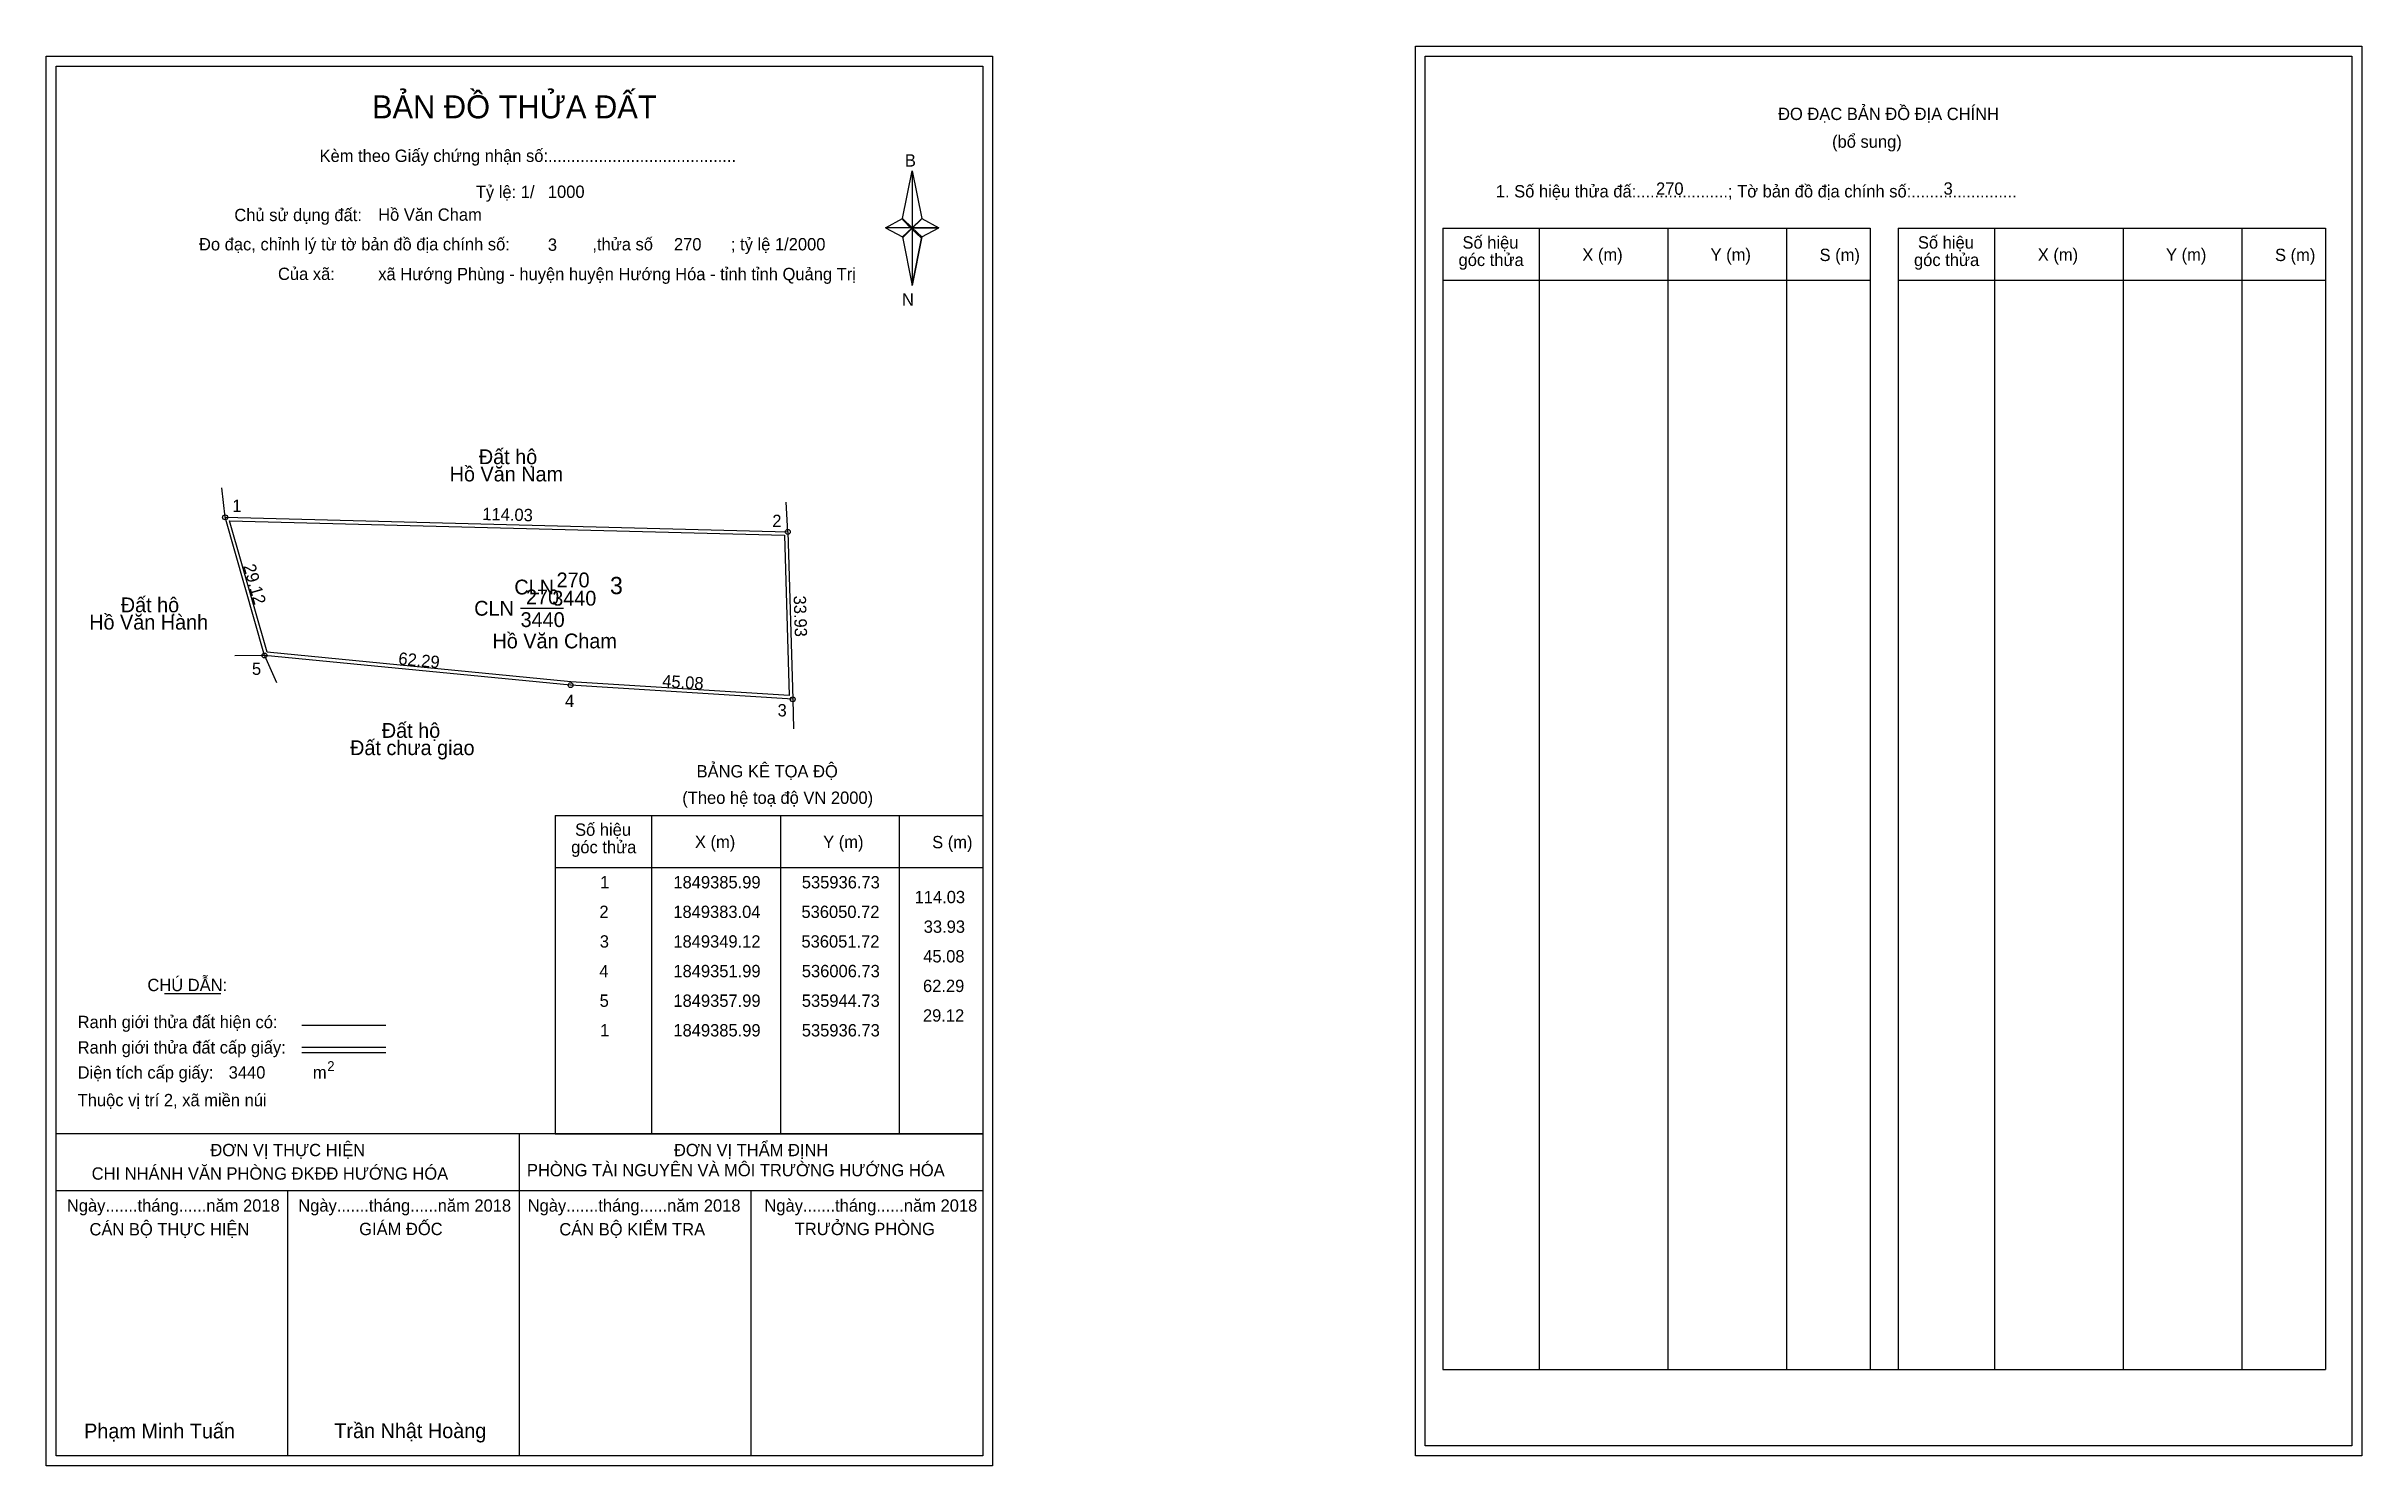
# Model space of a CAD drawing. Extents: x 535901 to 536370, y 1849194 to 1849481.
import ezdxf

# ---------------------------------------------------------------- set-up
doc = ezdxf.new("R2010")
doc.units = 0
for name, color, linetype in [('Level 1', 7, 'Continuous'), ('Level 10', 7, 'Continuous'), ('Level 11', 7, 'Continuous'), ('Level 13', 7, 'Continuous'), ('Level 2', 7, 'Continuous'), ('Level 27', 7, 'Continuous'), ('Level 3', 7, 'Continuous'), ('Level 36', 7, 'Continuous'), ('Level 4', 7, 'Continuous'), ('Level 49', 7, 'Continuous'), ('Level 5', 7, 'Continuous'), ('Level 53', 7, 'Continuous'), ('Level 55', 7, 'Continuous'), ('Level 6', 7, 'Continuous'), ('Level 63', 7, 'Continuous'), ('Level 7', 7, 'Continuous'), ('Level 9', 7, 'Continuous')]:
    doc.layers.add(name, color=color, linetype=linetype)

msp = doc.modelspace()

# ---------------------------------------------------------------- linework, layer by layer
at = {"layer": 'Level 1'}
for p, q in [((535902.52, 1849477.42), (535902.52, 1849477.42)), ((536179.84, 1849479.42), (536179.84, 1849479.42)), ((536073.94, 1849446.54), (536075.91, 1849456.18)), ((536075.91, 1849456.18), (536075.91, 1849444.65)), ((536075.91, 1849456.18), (536077.88, 1849446.54)), ((536070.5, 1849444.65), (536073.94, 1849446.54)), ((536073.94, 1849446.54), (536075.91, 1849444.65)), ((536075.76, 1849444.43), (536073.94, 1849446.32)), ((536075.91, 1849444.65), (536073.94, 1849442.81)), ((536075.76, 1849444.43), (536073.94, 1849442.59)), ((536073.94, 1849442.59), (536075.76, 1849444.43)), ((536073.94, 1849442.81), (536075.91, 1849432.95)), ((536077.73, 1849446.32), (536075.76, 1849444.43)), ((536075.76, 1849444.43), (536077.73, 1849446.32)), ((536077.73, 1849442.59), (536075.76, 1849444.43)), ((536077.88, 1849446.54), (536075.91, 1849444.65)), ((536075.91, 1849444.65), (536075.91, 1849432.95)), ((536075.91, 1849444.65), (536081.32, 1849444.65)), ((536075.91, 1849444.65), (536077.88, 1849442.81)), ((536077.88, 1849442.81), (536075.91, 1849432.95)), ((536077.88, 1849442.81), (536081.32, 1849444.65)), ((536183.38, 1849444.56), (536269.98, 1849444.56)), ((536202.97, 1849213.3), (536202.97, 1849444.56)), ((536229.04, 1849213.3), (536229.04, 1849444.56)), ((536253.01, 1849444.56), (536253.01, 1849213.3)), ((536269.98, 1849444.56), (536269.98, 1849213.3)), ((536275.63, 1849444.56), (536362.24, 1849444.56)), ((536295.22, 1849213.3), (536295.22, 1849444.56)), ((536321.3, 1849213.3), (536321.3, 1849444.56)), ((536345.27, 1849444.56), (536345.27, 1849213.3)), ((536362.24, 1849444.56), (536362.24, 1849213.3)), ((536183.38, 1849434.04), (536269.98, 1849434.04)), ((536275.63, 1849434.04), (536362.24, 1849434.04)), ((536003.62, 1849325.59), (536090.22, 1849325.59)), ((536023.21, 1849261.07), (536023.21, 1849325.59)), ((536049.28, 1849261.07), (536049.28, 1849325.59)), ((536073.25, 1849325.59), (536073.25, 1849261.07)), ((536003.62, 1849315.06), (536090.22, 1849315.06)), ((535924.44, 1849289.48), (535935.84, 1849289.48)), ((535952.3, 1849283.08), (535969.32, 1849283.08)), ((535952.3, 1849278.63), (535969.32, 1849278.63)), ((535952.3, 1849277.54), (535969.32, 1849277.54)), ((536009.35, 1849261.07), (535902.52, 1849261.07)), ((536090.22, 1849261.07), (535985.38, 1849261.07)), ((535996.37, 1849195.84), (535996.37, 1849261.07)), ((536003.62, 1849261.06), (536090.22, 1849261.06)), ((536090.22, 1849249.52), (535902.52, 1849249.52)), ((535949.44, 1849195.84), (535949.44, 1849249.52)), ((536043.29, 1849195.84), (536043.29, 1849249.52)), ((536183.38, 1849213.3), (536362.24, 1849213.3)), ((536090.22, 1849195.84), (536090.22, 1849195.84)), ((536367.54, 1849197.84), (536367.54, 1849197.84))]:
    msp.add_line(p, q, dxfattribs=at)
for points in [[(536073.94, 1849446.54), (536075.91, 1849456.18), (536075.91, 1849444.65)], [(536070.5, 1849444.65), (536073.94, 1849442.81), (536075.91, 1849444.65)], [(536075.91, 1849444.65), (536077.88, 1849446.54), (536081.32, 1849444.65)], [(536075.91, 1849444.65), (536075.91, 1849432.95), (536077.88, 1849442.81)]]:
    msp.add_lwpolyline(points, close=True, dxfattribs=at)
at = {"layer": 'Level 10'}
msp.add_line((536051.72, 1849349.12), (536006.73, 1849351.99), dxfattribs=at)
for points in [[(536050.72, 1849383.04), (536051.72, 1849349.12), (536006.73, 1849351.99), (535944.73, 1849357.99), (535936.73, 1849385.99)], [(536050.04, 1849382.36), (536051, 1849349.87), (536006.79, 1849352.69), (535945.27, 1849358.64), (535937.66, 1849385.27)]]:
    msp.add_lwpolyline(points, close=True, dxfattribs=at)
at = {"layer": 'Level 11'}
for centre in [(535936.73, 1849385.99), (536050.72, 1849383.04), (536050.72, 1849383.04), (535944.73, 1849357.99), (536006.73, 1849351.99), (536051.72, 1849349.12)]:
    msp.add_circle(centre, 0.5, dxfattribs=at)
at = {"layer": 'Level 27'}
for p, q in [((535936.73, 1849385.99), (535936.1, 1849391.96)), ((536050.72, 1849383.04), (536050.39, 1849389.03)), ((535944.73, 1849357.99), (535938.73, 1849357.95)), ((535944.73, 1849357.99), (535947.12, 1849352.49)), ((536051.72, 1849349.12), (536051.9, 1849343.12))]:
    msp.add_line(p, q, dxfattribs=at)
at = {"layer": 'Level 3'}
for p, q in [((536183.38, 1849444.56), (536183.38, 1849213.3)), ((536275.63, 1849444.56), (536275.63, 1849213.3)), ((536003.62, 1849325.59), (536003.62, 1849261.07))]:
    msp.add_line(p, q, dxfattribs=at)
at = {"layer": 'Level 63'}
for points in [[(536177.85, 1849481.42), (536369.55, 1849481.42), (536369.55, 1849195.84), (536177.85, 1849195.84)], [(535900.52, 1849479.42), (536092.22, 1849479.42), (536092.22, 1849193.84), (535900.52, 1849193.84)], [(535902.52, 1849477.42), (536090.22, 1849477.42), (536090.22, 1849195.84), (535902.52, 1849195.84)], [(536179.85, 1849479.42), (536367.55, 1849479.42), (536367.55, 1849197.84), (536179.85, 1849197.84)]]:
    msp.add_lwpolyline(points, close=True, dxfattribs=at)
at = {"layer": 'Level 9'}
msp.add_line((535996.59, 1849367.56), (536005.31, 1849367.56), dxfattribs=at)

# ---------------------------------------------------------------- texts
at = {"layer": 'Level 1'}
for s, height, p in [('BẢN ĐỒ THỬA ĐẤT', 4.6657, (535966.49, 1849466.82)), ('ĐO ĐẠC BẢN ĐỒ ĐỊA CHÍNH', 2.5, (536251.32, 1849466.48)), ('(bổ sung)', 2.5, (536262.26, 1849460.86)), ('Kèm theo Giấy chứng nhận số:.........................................', 2.5, (535955.87, 1849457.99)), ('B', 2.5, (536074.45, 1849457.05)), ('1. Số hiệu thửa đấ:....................; Tờ bản đồ địa chính số:.......................', 2.5, (536194.15, 1849450.8)), ('Chủ sử dụng đất:', 2.5, (535938.61, 1849446)), ('Đo đạc, chỉnh lý từ tờ bản đồ địa chính số:                  ,thửa số                 ; tỷ lệ 1/2000', 2.5, (535931.45, 1849440.07)), ('Số hiệu', 2.5, (536187.39, 1849440.43)), ('Số hiệu', 2.5, (536279.65, 1849440.43)), ('góc thửa', 2.5, (536186.6, 1849436.9)), ('X (m)', 2.5, (536211.67, 1849437.96)), ('Y (m)', 2.5, (536237.65, 1849437.96)), ('S (m)', 2.5, (536259.73, 1849437.91)), ('góc thửa', 2.5, (536278.86, 1849436.9)), ('X (m)', 2.5, (536303.93, 1849437.96)), ('Y (m)', 2.5, (536329.91, 1849437.96)), ('S (m)', 2.5, (536351.99, 1849437.91)), ('Của xã:', 2.5, (535947.45, 1849434.07)), ('N', 2.5, (536073.85, 1849428.88)), ('BẢNG KÊ TỌA ĐỘ', 2.5, (536032.25, 1849333.29)), ('(Theo hệ toạ độ VN 2000)', 2.5, (536029.35, 1849327.93)), ('góc thửa', 2.5, (536006.84, 1849317.93)), ('Số hiệu', 2.5, (536007.63, 1849321.46)), ('X (m)', 2.5, (536031.91, 1849318.98)), ('Y (m)', 2.5, (536057.89, 1849318.98)), ('S (m)', 2.5, (536079.97, 1849318.93)), ('CHÚ DẪN:', 2.5, (535921, 1849289.99)), ('Ranh giới thửa đất hiện có:', 2.5, (535906.87, 1849282.49)), ('Ranh giới thửa đất cấp giấy:', 2.5, (535906.87, 1849277.35)), ('Diện tích cấp giấy:', 2.5, (535906.87, 1849272.27)), ('m', 2.5, (535954.52, 1849272.29)), ('2', 2, (535957.42, 1849273.8)), ('Thuộc vị trí 2, xã miền núi', 2.5, (535906.87, 1849266.67)), ('ĐƠN VỊ THỰC HIỆN', 2.5, (535933.75, 1849256.55)), ('ĐƠN VỊ THẨM ĐỊNH', 2.5, (536027.66, 1849256.55)), ('CHI NHÁNH VĂN PHÒNG ĐKĐĐ HƯỚNG HÓA', 2.5, (535909.71, 1849251.79)), ('PHÒNG TÀI NGUYÊN VÀ MÔI TRƯỜNG HƯỚNG HÓA', 2.5, (535997.88, 1849252.48)), ('Ngày.......tháng......năm 2018', 2.5, (535904.69, 1849245.31)), ('Ngày.......tháng......năm 2018', 2.5, (535951.56, 1849245.31)), ('Ngày.......tháng......năm 2018', 2.5, (535998.03, 1849245.31)), ('Ngày.......tháng......năm 2018', 2.5, (536045.99, 1849245.31)), ('CÁN BỘ THỰC HIỆN', 2.5, (535909.27, 1849240.5)), ('GIÁM ĐỐC', 2.5, (535963.9, 1849240.56)), ('CÁN BỘ KIỂM TRA', 2.5, (536004.44, 1849240.5)), ('TRƯỞNG PHÒNG', 2.5, (536052.13, 1849240.56)), ('Phạm Minh Tuấn', 3, (535908.18, 1849199.38)), ('Trần Nhật Hoàng', 3, (535958.87, 1849199.43))]:
    msp.add_text(s, height=height, dxfattribs=at).set_placement(p)
at = {"layer": 'Level 11'}
msp.add_text('Tỷ lệ: 1/', height=2.5, dxfattribs=at).set_placement((535987.53, 1849450.68))
at = {"layer": 'Level 13'}
for s, p in [('CLN', (535987.2, 1849366.06)), ('270', (535997.7, 1849368.36)), ('3440', (535996.6, 1849363.76))]:
    msp.add_text(s, height=3, dxfattribs=at).set_placement(p)
at = {"layer": 'Level 2'}
msp.add_text('Hồ Văn Cham', height=3, dxfattribs=at).set_placement((535990.9, 1849359.44))
at = {"layer": 'Level 3'}
msp.add_text('CLN', height=3, dxfattribs=at).set_placement((535995.33, 1849370.36))
at = {"layer": 'Level 36'}
for s, p in [('Đất hộ', (535988.14, 1849396.76)), ('Hồ Văn Nam', (535982.23, 1849393.26)), ('Đất hộ', (535915.61, 1849366.75)), ('Hồ Văn Hành', (535909.21, 1849363.25)), ('Đất hộ', (535968.49, 1849341.31)), ('Đất chưa giao', (535962.06, 1849337.81))]:
    msp.add_text(s, height=3, dxfattribs=at).set_placement(p)
at = {"layer": 'Level 4'}
msp.add_text('270', height=3, dxfattribs=at).set_placement((536003.88, 1849371.8))
at = {"layer": 'Level 49'}
for s, rotation, p in [('114.03', 358.5175, (535988.82, 1849385.44)), ('29.12', 285.9454, (535940.38, 1849376.13)), ('33.93', 271.6887, (536051.9, 1849370.1)), ('62.29', 354.4725, (535971.75, 1849356.18)), ('45.08', 356.3499, (536025.23, 1849351.61))]:
    msp.add_text(s, height=2.5, rotation=rotation, dxfattribs=at).set_placement(p)
at = {"layer": 'Level 5'}
msp.add_text('3440', height=3, dxfattribs=at).set_placement((536003.01, 1849368.1))
at = {"layer": 'Level 53'}
for s, p in [('1', (536012.71, 1849310.81)), ('1849385.99', (536027.55, 1849310.81)), ('535936.73', (536053.56, 1849310.81)), ('2', (536012.56, 1849304.81)), ('1849383.04', (536027.53, 1849304.81)), ('536050.72', (536053.49, 1849304.81)), ('114.03', (536076.41, 1849307.81)), ('3', (536012.64, 1849298.81)), ('1849349.12', (536027.54, 1849298.81)), ('536051.72', (536053.49, 1849298.81)), ('33.93', (536078.26, 1849301.81)), ('45.08', (536078.16, 1849295.81)), ('4', (536012.55, 1849292.81)), ('1849351.99', (536027.55, 1849292.81)), ('536006.73', (536053.56, 1849292.81)), ('62.29', (536078.11, 1849289.81)), ('5', (536012.61, 1849286.81)), ('1849357.99', (536027.55, 1849286.81)), ('535944.73', (536053.56, 1849286.81)), ('1', (536012.71, 1849280.81)), ('1849385.99', (536027.55, 1849280.81)), ('535936.73', (536053.56, 1849280.81)), ('29.12', (536078.1, 1849283.81))]:
    msp.add_text(s, height=2.5, dxfattribs=at).set_placement(p)
at = {"layer": 'Level 55'}
for s, height, p in [('269', 0.11, (535936.61, 1849385.88)), ('1', 0.4, (535936.62, 1849385.99)), ('0', 0.11, (535936.69, 1849385.88)), ('0', 0.11, (535936.69, 1849385.88)), ('2', 0.4, (536050.58, 1849383.04)), ('269', 0.11, (536050.6, 1849382.93)), ('0', 0.11, (536050.68, 1849382.93)), ('5', 0.4, (535944.6, 1849357.99)), ('0', 0.11, (535944.69, 1849357.88)), ('0', 0.11, (535944.69, 1849357.88)), ('0', 0.11, (535944.69, 1849357.88)), ('0', 0.11, (535944.69, 1849357.88)), ('4', 0.4, (536006.59, 1849351.99)), ('0', 0.11, (536006.69, 1849351.88)), ('0', 0.11, (536006.69, 1849351.88)), ('3', 0.4, (536051.6, 1849349.12)), ('0', 0.11, (536051.68, 1849349.01)), ('0', 0.11, (536051.68, 1849349.01)), ('0', 0.11, (536051.68, 1849349.01))]:
    msp.add_text(s, height=height, dxfattribs=at).set_placement(p)
at = {"layer": 'Level 6'}
for s, p in [('1000', (536002.12, 1849450.7)), ('270', (536226.6, 1849451.34)), ('3', (536284.85, 1849451.36)), ('Hồ Văn Cham', (535967.74, 1849446.07)), ('3', (536002.12, 1849439.98)), ('270', (536027.66, 1849440.06)), ('xã Hướng Phùng - huyện huyện Hướng Hóa - tỉnh tỉnh Quảng Trị', (535967.76, 1849434.03)), ('3440', (535937.46, 1849272.27))]:
    msp.add_text(s, height=2.5, dxfattribs=at).set_placement(p)
at = {"layer": 'Level 7'}
msp.add_text('3', height=3.5, dxfattribs=at).set_placement((536014.7, 1849370.42))
at = {"layer": 'Level 9'}
for s, p in [('1', (535938.2, 1849387.09)), ('2', (536047.58, 1849384.02)), ('5', (535942.18, 1849354.06)), ('4', (536005.61, 1849347.55)), ('3', (536048.65, 1849345.65))]:
    msp.add_text(s, height=2.5, dxfattribs=at).set_placement(p)

doc.saveas('drawing.dxf')
